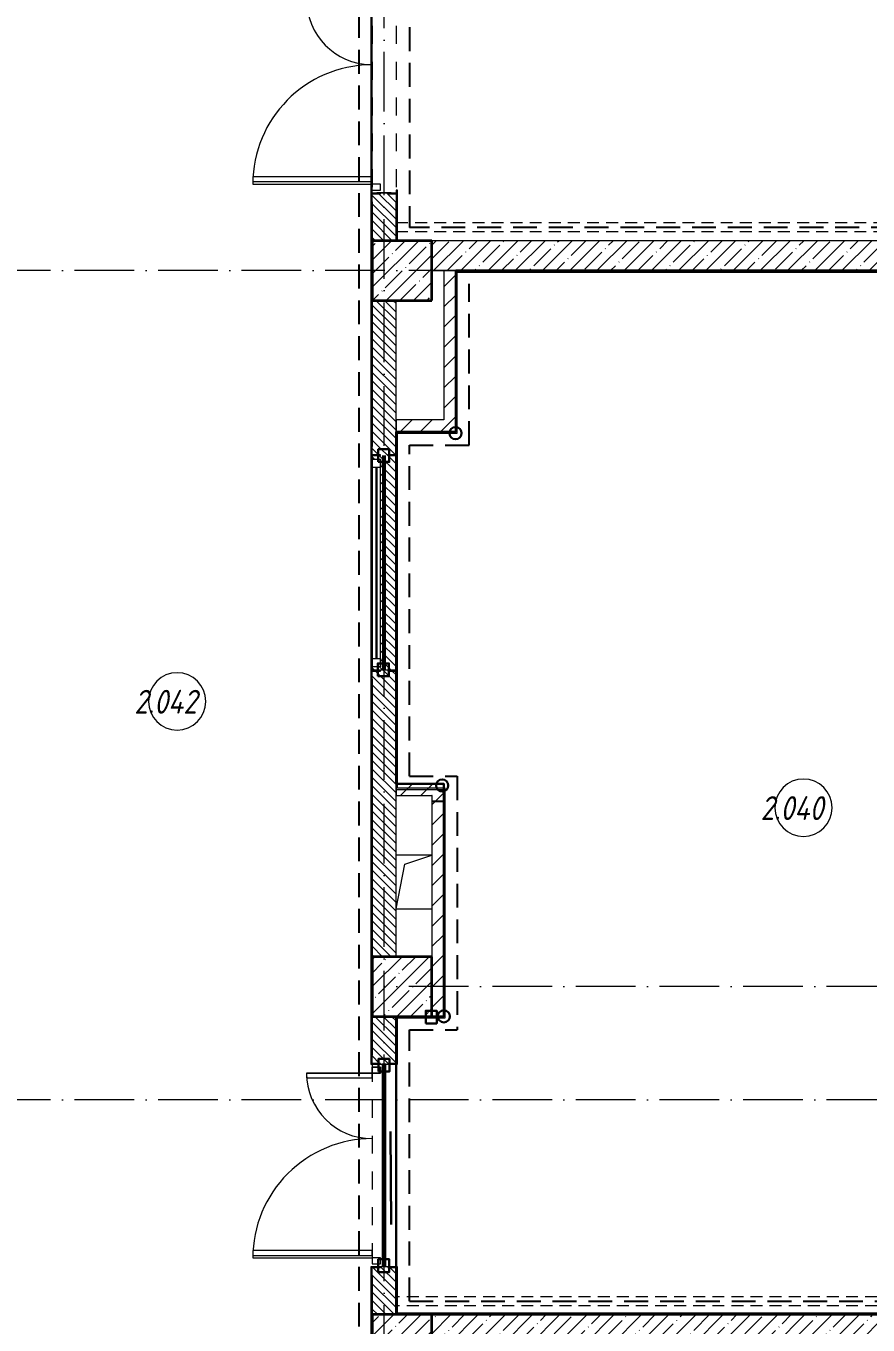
# Model space of a CAD drawing. Header units: millimetres. Extents: x -213536 to 1564669, y -45299 to 942238.
# Drawn here: x 298946 to 306000, y 222128 to 233015 of the extents above; entities that cross this region are included whole.
import ezdxf

# ---------------------------------------------------------------- set-up
doc = ezdxf.new("R2010")
doc.units = ezdxf.units.MM
for name, pattern in [('200_ШТРИХ_ш1п0_6_', [160, 100, -60]), ('50_200_ШТРИХ_1Т_ш5_п1_п1_', [700, 500, -100, 0, -100]), ('Штрих короткий', [300, 150, -150]), ('Штриховая _2 мм - 1 мм_', [300, 200, -100])]:
    doc.linetypes.add(name, pattern=pattern)
for name, color, linetype, lineweight in [('0-1', 7, 'Continuous', 5), ('0-2', 7, 'Continuous', 9), ('2) ПГП 4м', 4, 'Continuous', 30), ('2.1.2) ПГП мини окна 0.9м -', 200, 'Continuous', 53), ('2.2) ПГП двери 2.4 -', 134, 'Continuous', 60), ('3) ЖБ 4м', 3, 'Continuous', 30), ('4) Метл уголки', 6, 'Continuous', 30), ('5) Швы', 2, 'Continuous', 30), ('6) Мини окна 0.4 -', 10, 'Continuous', 30), ('Двери', 7, 'Continuous', 9), ('Каркас_Импост', 7, 'Continuous', 13), ('Каркас_Импост-1', 7, 'Continuous', 9), ('Линии-1', 7, '200_ШТРИХ_ш1п0_6_', 9), ('Марки помещений', 7, 'Continuous', 9), ('Несущие колонны', 7, 'Continuous', 9), ('Несущие колонны-1', 7, 'Continuous', 35), ('Обобщенные модели', 7, 'Continuous', 9), ('Общие ребра', 7, 'Continuous', 9), ('Оси-2', 7, '50_200_ШТРИХ_1Т_ш5_п1_п1_', 9), ('Остекление-1', 7, 'Continuous', 9), ('Перемычка-1', 7, 'Штрих короткий', 9), ('Стены-1', 7, 'Continuous', 13), ('Штриховка разреза-1', 7, 'Continuous', 9), ('Элементы узлов', 7, 'Continuous', 9)]:
    doc.layers.add(name, color=color, linetype=linetype, lineweight=lineweight)
doc.layers.add('СТ-1_1', color=7, linetype='Штриховая _2 мм - 1 мм_', lineweight=90, true_color=0x888888)
doc.layers.get('0-2').off()
doc.styles.add('ISOCPEUR_I_2', font='isocpeui.ttf', dxfattribs={"width": 0.85, "height": 2.3})
pattern_1 = [(45, (0, 0), (-84.85281, 84.85281), [])]
pattern_2 = [(135, (0, 0), (-35.35534, -35.35534), [])]
pattern_3 = [(45, (0, 0), (-114.04925, 114.04925), []), (45, (114.05, 0), (-114.04925, 114.04925), [201.612, -40.322, 3.353, -36.97])]

# ---------------------------------------------------------------- blocks, each defined once
blk = doc.blocks.new('BSC_Колонна _Прямоугольная - 500х500-V22-АИ2_02_План отделки стен 2-го этажа _Часть 2_')
at = {"layer": 'Несущие колонны'}
h = blk.add_hatch(dxfattribs=at)
h.set_pattern_fill('FP_30', color=256, style=0, pattern_type=2)
h.set_pattern_definition([(45, (-95850, -9150), (-114.04925, 114.04925), []), (45, (-95735.95, -9150), (-114.04925, 114.04925), [201.613, -40.323, 3.353, -36.97])])
h.paths.add_polyline_path([(-250, -250), (250, -250), (250, 250), (-250, 250)], flags=0)
at = {"layer": 'Несущие колонны-1'}
for p, q in [((250, 250), (-250, 250)), ((-250, 250), (-250, -250)), ((250, -250), (250, 250)), ((-250, -250), (250, -250))]:
    blk.add_line(p, q, dxfattribs=at)
blk = doc.blocks.new('BSC_Колонна _Прямоугольная - 500х500-V24-АИ2_02_План отделки стен 2-го этажа _Часть 2_')
at = {"layer": 'Несущие колонны'}
h = blk.add_hatch(dxfattribs=at)
h.set_pattern_fill('FP_32', color=256, style=0, pattern_type=2)
h.set_pattern_definition([(45, (-95850, -18150), (-114.04925, 114.04925), []), (45, (-95735.95, -18150), (-114.04925, 114.04925), [201.613, -40.323, 3.353, -36.97])])
h.paths.add_polyline_path([(-250, -250), (250, -250), (250, 250), (-250, 250)], flags=0)
at = {"layer": 'Несущие колонны-1'}
for p, q in [((250, 250), (-250, 250)), ((-250, 250), (-250, -250)), ((250, -250), (250, 250)), ((-250, -250), (250, -250))]:
    blk.add_line(p, q, dxfattribs=at)
blk = doc.blocks.new('BSC_Колонна _Прямоугольная - 500х500-V75-АИ2_02_План отделки стен 2-го этажа _Часть 2_')
at = {"layer": 'Несущие колонны'}
h = blk.add_hatch(dxfattribs=at)
h.set_pattern_fill('FP_85', color=256, style=0, pattern_type=2)
h.set_pattern_definition([(45, (-95850, -12150), (-114.04925, 114.04925), []), (45, (-95735.95, -12150), (-114.04925, 114.04925), [201.613, -40.323, 3.353, -36.97])])
h.paths.add_polyline_path([(-250, -250), (250, -250), (250, 250), (-250, 250)], flags=0)
at = {"layer": 'Несущие колонны-1'}
for p, q in [((250, 250), (-250, 250)), ((-250, 250), (-250, -250)), ((250, -250), (250, 250)), ((-250, -250), (250, -250))]:
    blk.add_line(p, q, dxfattribs=at)
blk = doc.blocks.new('Проем_Дверь_Прямоугольный - 1700х2400h_дверные проемы-28448549-АИ2_02_План отделки стен 2-го этажа _Часть 2_')
at = {"layer": 'Перемычка-1'}
for p, q in [((850, 100), (-850, 100)), ((850, -100), (-850, -100))]:
    blk.add_line(p, q, dxfattribs=at)
blk = doc.blocks.new('120_Окно_СКБ_1Ст - 120_Окно_СКБ_1Ст_классы 1800x800_E30-28444839-АИ2_02_План отделки стен 2-го этажа _Часть 2_')
at = {"layer": 'Каркас_Импост'}
for p, q in [((-870, 30), (-870, 100)), ((-870, 100), (-800, 100)), ((-800, 30), (-870, 30)), ((-800, 100), (-800, 30)), ((800, 30), (800, 100)), ((800, 100), (870, 100)), ((870, 30), (800, 30)), ((870, 100), (870, 30))]:
    blk.add_line(p, q, dxfattribs=at)
at = {"layer": 'Каркас_Импост-1'}
for p, q in [((870, 100), (-870, 100)), ((-870, 30), (870, 30))]:
    blk.add_line(p, q, dxfattribs=at)
at = {"layer": 'Остекление-1'}
for p, q in [((800, 70), (-800, 70)), ((800, 60), (-800, 60))]:
    blk.add_line(p, q, dxfattribs=at)
blk = doc.blocks.new('Дверь_Витражная_СКБ_2Ст2 - ДВВ_ДАО_СОШ_Классы-V176-АИ2_02_План отделки стен 2-го этажа _Часть 2_')
at = {"layer": 'Двери'}
for p, q in [((-775, 1035), (-775, 35)), ((775, 585), (775, 35))]:
    blk.add_line(p, q, dxfattribs=at)
for centre, radius, start, end in [((-775, 35), 1000, 360, 90), ((775, 35), 550, 90, 180)]:
    blk.add_arc(centre, radius, start, end, dxfattribs=at)
at = {"layer": 'Элементы узлов'}
for p, q in [((-713, 1035), (-753, 1035)), ((-753, 1035), (-753, 35)), ((-713, 35), (-713, 1035)), ((775, 585), (735, 585)), ((735, 585), (735, 35)), ((775, 35), (775, 585)), ((-825, 35), (-825, -35)), ((-775, 35), (-825, 35)), ((-775, 35), (-825, 35)), ((-825, 35), (-825, -35)), ((-775, -35), (-775, 35)), ((-775, -35), (-775, 35)), ((-753, 35), (-713, 35)), ((735, 35), (775, 35)), ((775, -35), (775, 35)), ((775, 35), (825, 35)), ((775, 35), (775, -35)), ((825, 35), (775, 35)), ((825, 35), (825, -35)), ((825, -35), (825, 35)), ((-825, -35), (-775, -35)), ((-825, -35), (-775, -35)), ((825, -35), (775, -35)), ((775, -35), (825, -35))]:
    blk.add_line(p, q, dxfattribs=at)
blk = doc.blocks.new('Дверь_Витражная_СКБ_2Ст2 - ДВВ_ДАО_СОШ_Классы-26508392-АИ2_02_План отделки стен 2-го этажа _Часть 2_')
at = {"layer": 'Двери'}
for p, q in [((-775, 1035), (-775, 47)), ((775, 585), (775, 47))]:
    blk.add_line(p, q, dxfattribs=at)
for centre, radius, start, end in [((-775, 35), 1000, 0.6895, 90), ((775, 35), 550, 90, 178.7435)]:
    blk.add_arc(centre, radius, start, end, dxfattribs=at)
at = {"layer": 'Элементы узлов'}
for p, q in [((-713, 1035), (-753, 1035)), ((-753, 1035), (-753, 47)), ((-713, 47), (-713, 1035)), ((775, 585), (735, 585)), ((735, 585), (735, 47)), ((775, 47), (775, 585)), ((-825, 35), (-825, -35)), ((-825, 35), (-825, -35)), ((-775, -35), (-775, 35)), ((-775, -35), (-775, 35)), ((775, -35), (775, 35)), ((775, 35), (775, -35)), ((825, 35), (825, -35)), ((825, -35), (825, 35)), ((-825, -35), (-775, -35)), ((-825, -35), (-775, -35)), ((825, -35), (775, -35)), ((775, -35), (825, -35))]:
    blk.add_line(p, q, dxfattribs=at)
blk = doc.blocks.new('Фахверк_СКБ_Уголок - 200_3960-28268576-АИ2_02_План отделки стен 2-го этажа _Часть 2_')
at = {"layer": 'Обобщенные модели'}
for p, q in [((200, 156), (125, 156)), ((125, 156), (125, 81)), ((131, 81), (131, 150)), ((131, 150), (200, 150)), ((200, 150), (200, 156)), ((125, 81), (131, 81)), ((131, 19), (125, 19)), ((125, 19), (125, -56)), ((131, -50), (131, 19)), ((125, -56), (200, -56)), ((200, -50), (131, -50)), ((200, -56), (200, -50))]:
    blk.add_line(p, q, dxfattribs=at)
blk = doc.blocks.new('154_Стойка_СКБ_Уголок - СМ-2480_200-28346303-АИ2_02_План отделки стен 2-го этажа _Часть 2_')
at = {"layer": 'Обобщенные модели'}
for p, q in [((125, 156), (125, 81)), ((200, 156), (125, 156)), ((131, 81), (131, 150)), ((131, 150), (200, 150)), ((200, 150), (200, 156)), ((125, 81), (131, 81)), ((131, 19), (125, 19)), ((125, 19), (125, -56)), ((131, -50), (131, 19)), ((125, -56), (200, -56)), ((200, -50), (131, -50)), ((200, -56), (200, -50))]:
    blk.add_line(p, q, dxfattribs=at)
blk = doc.blocks.new('Стойка_Влож_Полоса боковая - Полоса-28213942-АИ2_02_План отделки стен 2-го этажа _Часть 2_')
at = {"layer": 'Обобщенные модели'}
for p, q in [((-5, 60), (0, 60)), ((-5, -60), (-5, 60)), ((0, 31), (0, -31)), ((0, -60), (-5, -60))]:
    blk.add_line(p, q, dxfattribs=at)
blk = doc.blocks.new('AR_Отверстие прямоугольное _в плите_ - AR_Отверстие прямоугольное _в плите_-30552603-АИ2_02_План отделки стен 2-го этажа _Часть 2_')
at = {"layer": 'Обобщенные модели'}
for p, q in [((150, 225), (-150, 225)), ((-75, 150), (150, 225)), ((-150, -225), (-75, 150)), ((-150, -225), (150, -225))]:
    blk.add_line(p, q, dxfattribs=at)
blk = doc.blocks.new('154_Фахверк_СКБ_Швеллер - Тип_100_3960_зеркало-36793856-АИ2_02_План отделки стен 2-го этажа _Часть 2_')
at = {"layer": 'Обобщенные модели'}
for p, q in [((175, 50), (125, 50)), ((125, 50), (125, -50)), ((128, 47), (175, 47)), ((128, -47), (128, 47)), ((175, 47), (175, 50)), ((125, -50), (175, -50)), ((175, -47), (128, -47)), ((175, -50), (175, -47))]:
    blk.add_line(p, q, dxfattribs=at)
blk = doc.blocks.new('0125-Р-ОО-Ш2-АР-о_23_10_2024_rvt-1-АИ2_02_План отделки стен 2-го этажа _Часть 2_')
at = {"layer": 'Штриховка разреза-1'}
h = blk.add_hatch(dxfattribs=at)
h.set_pattern_fill('FP_2', color=256, style=0, pattern_type=2)
h.set_pattern_definition(pattern_2)
h.paths.add_polyline_path([(95640, 18400), (95800, 18400), (95800, 18794), (95731, 18794), (95731, 18800), (95669, 18800), (95669, 18794), (95600, 18794), (95600, 18400)], flags=0)
h.paths.add_polyline_path([(95669, 20500), (95731, 20500), (95731, 20506), (95800, 20506), (95800, 20900), (95600, 20900), (95600, 20506), (95669, 20506)], flags=0)
h = blk.add_hatch(dxfattribs=at)
h.set_pattern_fill('FP_1', color=256, style=0, pattern_type=2)
h.set_pattern_definition(pattern_3)
h.paths.add_polyline_path([(103100, 18150), (103100, 18400), (96100, 18400), (96100, 18150), (102202, 18150)], flags=0)
h = blk.add_hatch(dxfattribs=at)
h.set_pattern_fill('FP_3', color=256, style=0, pattern_type=2)
h.set_pattern_definition(pattern_1)
h.paths.add_polyline_path([(96300, 16900), (96300, 18150), (96200, 18150), (96200, 16900)], flags=0)
h = blk.add_hatch(dxfattribs=at)
h.set_pattern_fill('FP_2', color=256, style=0, pattern_type=2)
h.set_pattern_definition(pattern_2)
h.paths.add_polyline_path([(95800, 12400), (95800, 14794), (95731, 14794), (95731, 14800), (95669, 14800), (95669, 14794), (95600, 14794), (95600, 12400)], flags=0)
h.paths.add_polyline_path([(95760, 14800), (95800, 14800), (95800, 16600), (95731, 16600), (95731, 16606), (95800, 16606), (95800, 17900), (95600, 17900), (95600, 16606), (95669, 16606), (95669, 16600), (95600, 16600), (95600, 16570), (95670, 16570), (95670, 14830), (95600, 14830), (95600, 14800), (95640, 14800), (95640, 14805), (95760, 14805)], flags=0)
h = blk.add_hatch(dxfattribs=at)
h.set_pattern_fill('FP_3', color=256, style=0, pattern_type=2)
h.set_pattern_definition(pattern_1)
h.paths.add_polyline_path([(95800, 16800), (96300, 16800), (96300, 16900), (95800, 16900)], flags=0)
h = blk.add_hatch(dxfattribs=at)
h.set_pattern_fill('FP_3', color=256, style=0, pattern_type=2)
h.set_pattern_definition(pattern_1)
h.paths.add_polyline_path([(96197, 13750), (96200, 13750), (96200, 13850), (95800, 13850), (95800, 13750), (96103, 13750)], flags=0)
h = blk.add_hatch(dxfattribs=at)
h.set_pattern_fill('FP_3', color=256, style=0, pattern_type=2)
h.set_pattern_definition(pattern_1)
h.paths.add_polyline_path([(96200, 11900), (96200, 13700), (96100, 13700), (96100, 11900)], flags=0)
h.paths.add_polyline_path([(96197, 13703), (96197, 13750), (96103, 13750), (96103, 13703)], flags=0)
h = blk.add_hatch(dxfattribs=at)
h.set_pattern_fill('FP_2', color=256, style=0, pattern_type=2)
h.set_pattern_definition(pattern_2)
h.paths.add_polyline_path([(95600, 9400), (95800, 9400), (95800, 9794), (95731, 9794), (95731, 9800), (95669, 9800), (95669, 9794), (95600, 9794), (95600, 9725)], flags=0)
h.paths.add_polyline_path([(95669, 11500), (95731, 11500), (95731, 11506), (95800, 11506), (95800, 11900), (95600, 11900), (95600, 11506), (95669, 11506)], flags=0)
h = blk.add_hatch(dxfattribs=at)
h.set_pattern_fill('FP_1', color=256, style=0, pattern_type=2)
h.set_pattern_definition(pattern_3)
h.paths.add_polyline_path([(103100, 9150), (103100, 9400), (96100, 9400), (96100, 9150), (102202, 9150)], flags=0)
at = {"layer": 'Линии-1'}
for p, q in [((103100, 18550), (95812, 18550)), ((103100, 18475), (95812, 18475)), ((103350, 9550), (95812, 9550)), ((103350, 9475), (95812, 9475))]:
    blk.add_line(p, q, dxfattribs=at)
at = {"layer": 'Стены-1'}
for p, q in [((95600, 18725), (95600, 18400)), ((95800, 18400), (95800, 18725)), ((103100, 18400), (96100, 18400)), ((96100, 18150), (103100, 18150)), ((96200, 18150), (96200, 16900)), ((96300, 18150), (96200, 18150)), ((96300, 16900), (96300, 18150)), ((95600, 17900), (95600, 16675)), ((95800, 16675), (95800, 17900)), ((96200, 16900), (95800, 16900)), ((95800, 16900), (95800, 16800)), ((96300, 16800), (96300, 16900)), ((95800, 16800), (96300, 16800)), ((95600, 16600), (95600, 16570)), ((95800, 14800), (95800, 16600)), ((95600, 14830), (95600, 14800)), ((95600, 14725), (95600, 12400)), ((95800, 12400), (95800, 14725)), ((96200, 13850), (95800, 13850)), ((95800, 13850), (95800, 13750)), ((96200, 13750), (96200, 13850)), ((95800, 13750), (96100, 13750)), ((96100, 13700), (96100, 12400)), ((96200, 11900), (96200, 13700)), ((95600, 11900), (95600, 11575)), ((95800, 11575), (95800, 11900)), ((96100, 11900), (96200, 11900)), ((95669, 11500), (95731, 11500)), ((95600, 9725), (95600, 9400)), ((95800, 9400), (95800, 9725)), ((103100, 9400), (96100, 9400))]:
    blk.add_line(p, q, dxfattribs=at)
at = {"layer": '0-2'}
for name, p, rotation in [('Дверь_Витражная_СКБ_2Ст2 - ДВВ_ДАО_СОШ_Классы-26508392-АИ2_02_План отделки стен 2-го этажа _Часть 2_', (95635, 19650), 89.9999999999978), ('Проем_Дверь_Прямоугольный - 1700х2400h_дверные проемы-28448549-АИ2_02_План отделки стен 2-го этажа _Часть 2_', (95700, 19650), 89.9999999999999), ('154_Стойка_СКБ_Уголок - СМ-2480_200-28346303-АИ2_02_План отделки стен 2-го этажа _Часть 2_', (95650, 18925), 269.9999999999999), ('Стойка_Влож_Полоса боковая - Полоса-28213942-АИ2_02_План отделки стен 2-го этажа _Часть 2_', (95700, 18800), 269.9999999999999), ('Фахверк_СКБ_Уголок - 200_3960-28268576-АИ2_02_План отделки стен 2-го этажа _Часть 2_', (95750, 16475), 89.9999999999999), ('120_Окно_СКБ_1Ст - 120_Окно_СКБ_1Ст_классы 1800x800_E30-28444839-АИ2_02_План отделки стен 2-го этажа _Часть 2_', (95700, 15700), 89.9999999999999), ('154_Стойка_СКБ_Уголок - СМ-2480_200-28346303-АИ2_02_План отделки стен 2-го этажа _Часть 2_', (95650, 14925), 269.9999999999999), ('Стойка_Влож_Полоса боковая - Полоса-28213942-АИ2_02_План отделки стен 2-го этажа _Часть 2_', (95700, 14800), 269.9999999999999), ('154_Фахверк_СКБ_Швеллер - Тип_100_3960_зеркало-36793856-АИ2_02_План отделки стен 2-го этажа _Часть 2_', (96150, 13575), 90), ('Фахверк_СКБ_Уголок - 200_3960-28268576-АИ2_02_План отделки стен 2-го этажа _Часть 2_', (95750, 11375), 89.9999999999999), ('Дверь_Витражная_СКБ_2Ст2 - ДВВ_ДАО_СОШ_Классы-V176-АИ2_02_План отделки стен 2-го этажа _Часть 2_', (95635, 10650), 89.9999999999978), ('Проем_Дверь_Прямоугольный - 1700х2400h_дверные проемы-28448549-АИ2_02_План отделки стен 2-го этажа _Часть 2_', (95700, 10650), 89.9999999999999), ('154_Стойка_СКБ_Уголок - СМ-2480_200-28346303-АИ2_02_План отделки стен 2-го этажа _Часть 2_', (95650, 9925), 269.9999999999999), ('Стойка_Влож_Полоса боковая - Полоса-28213942-АИ2_02_План отделки стен 2-го этажа _Часть 2_', (95700, 9800), 269.9999999999999)]:
    blk.add_blockref(name, p, dxfattribs=dict(at, rotation=rotation))
for name, p in [('BSC_Колонна _Прямоугольная - 500х500-V24-АИ2_02_План отделки стен 2-го этажа _Часть 2_', (95850, 18150)), ('AR_Отверстие прямоугольное _в плите_ - AR_Отверстие прямоугольное _в плите_-30552603-АИ2_02_План отделки стен 2-го этажа _Часть 2_', (95950, 13025)), ('BSC_Колонна _Прямоугольная - 500х500-V75-АИ2_02_План отделки стен 2-го этажа _Часть 2_', (95850, 12150)), ('BSC_Колонна _Прямоугольная - 500х500-V22-АИ2_02_План отделки стен 2-го этажа _Часть 2_', (95850, 9150))]:
    blk.add_blockref(name, p, dxfattribs=at)
blk = doc.blocks.new('AI_Марка_Помещение_х1__Общий_E___ISO-2_1K_ - Номер-16210215-АИ2_02_План отделки стен 2-го этажа _Часть 2_')
at = {"layer": 'Марки помещений'}
for start, end in [(360, 180), (180, 360)]:
    blk.add_arc((0.04, 0.31), 2.4, start, end, dxfattribs=at)
blk = doc.blocks.new('Оси1')
at = {"layer": 'Оси-2'}
for p, q in [((301945.6, 210594.5), (301945.6, 264395.4)), ((312453.9, 230965.2), (276650.9, 230965.2)), ((312453.9, 224965.2), (301945.6, 224965.2)), ((312453.9, 224015.2), (203926.8, 224015.2))]:
    blk.add_line(p, q, dxfattribs=at)

msp = doc.modelspace()

# ---------------------------------------------------------------- linework, layer by layer
at = {"layer": '2) ПГП 4м'}
for points in [[(302045.6, 229615.2), (302545.6, 229615.2), (302545.6, 230965.2)], [(302045.6, 226665.2), (302045.6, 229615.2)], [(302345.6, 224715.2), (302445.6, 224715.2), (302445.6, 226665.2), (302045.6, 226665.2)], [(302045.6, 222609.2), (302045.6, 224715.2)], [(302045.6, 222215.2), (302045.6, 222609.2)]]:
    msp.add_lwpolyline(points, dxfattribs=at)
at = {"layer": '2.1.2) ПГП мини окна 0.9м -'}
msp.add_lwpolyline([(301945.6, 227615.2), (301945.6, 229415.1)], dxfattribs=at)
at = {"layer": '2.2) ПГП двери 2.4 -'}
msp.add_lwpolyline([(301945.6, 222615.2), (301945.6, 224321.2)], dxfattribs=at)
at = {"layer": '3) ЖБ 4м'}
for points in [[(302545.6, 230965.2), (309345.6, 230965.2)], [(302045.6, 222215.2), (309595.6, 222215.2)]]:
    msp.add_lwpolyline(points, dxfattribs=at)
at = {"layer": '4) Метл уголки'}
for centre in [(302543.7, 229602.5), (302432.4, 226649.4), (302445.6, 224715.2)]:
    msp.add_circle(centre, 50.9, dxfattribs=at)
at = {"layer": '5) Швы'}
for points in [[(301897, 229361.6), (301989.5, 229361.6), (301989.5, 229468), (301897, 229468)], [(301893.1, 227566.8), (301985.5, 227566.8), (301985.5, 227673.2), (301893.1, 227673.2)], [(302294.1, 224656.1), (302386.5, 224656.1), (302386.5, 224762.5), (302294.1, 224762.5)], [(301897.7, 224252.6), (301990.1, 224252.6), (301990.1, 224359.1), (301897.7, 224359.1)], [(301896.4, 222572.7), (301988.9, 222572.7), (301988.9, 222679.1), (301896.4, 222679.1)]]:
    msp.add_lwpolyline(points, close=True, dxfattribs=at)
at = {"layer": '6) Мини окна 0.4 -'}
msp.add_lwpolyline([(302004.2, 222972), (301998.7, 223750.6)], dxfattribs=at)
at = {"layer": 'Общие ребра'}
msp.add_line((302557.6, 230953.2), (302545.6, 230953.2), dxfattribs=at)
at = {"layer": 'СТ-1_1', "lineweight": 25}
for p, q in [((301733.6, 239415.2), (301733.6, 213327.2)), ((302157.6, 233605.2), (302157.6, 231327.2)), ((309225.6, 231327.2), (302157.6, 231327.2)), ((302657.6, 229503.2), (302657.6, 230853.2)), ((302157.6, 229503.2), (302657.6, 229503.2)), ((302157.6, 226727.2), (302157.6, 229503.2)), ((302157.6, 226727.2), (302557.6, 226727.2)), ((302557.6, 226727.2), (302557.6, 224603.2)), ((302157.6, 224603.2), (302557.6, 224603.2)), ((302157.6, 222327.2), (302157.6, 224603.2)), ((302157.6, 222327.2), (309483.6, 222327.2))]:
    msp.add_line(p, q, dxfattribs=at)
at = {"layer": 'Стены-1'}
for p, q in [((301833.6, 239415.2), (301833.6, 224315.2)), ((301845.6, 231615.2), (301845.6, 233315.2)), ((302045.6, 231640.2), (302045.6, 231615.2)), ((302057.6, 231640.2), (302045.6, 231640.2)), ((302057.6, 231227.2), (302057.6, 231640.2)), ((301845.6, 231215.2), (301845.6, 231540.2)), ((302045.6, 231540.2), (302045.6, 231215.2)), ((309333.6, 230965.2), (302545.6, 230965.2)), ((302545.6, 230965.2), (302545.6, 229615.2)), ((302557.6, 230953.2), (309333.6, 230953.2)), ((302557.6, 229603.2), (302557.6, 230953.2)), ((301845.6, 229490.2), (301845.6, 230715.2)), ((302545.6, 229615.2), (302045.6, 229615.2)), ((302045.6, 229615.2), (302045.6, 229490.2)), ((302057.6, 229603.2), (302557.6, 229603.2)), ((302057.6, 226627.2), (302057.6, 229603.2)), ((301845.6, 229385.2), (301845.6, 229415.2)), ((302045.6, 229415.2), (302045.6, 227615.2)), ((301845.6, 227615.2), (301845.6, 227645.2)), ((301845.6, 225215.2), (301845.6, 227540.2)), ((302045.6, 227540.2), (302045.6, 226615.2)), ((302045.6, 226615.2), (302445.6, 226615.2)), ((302457.6, 226627.2), (302057.6, 226627.2)), ((302445.6, 226615.2), (302445.6, 226565.2)), ((302457.6, 224703.2), (302457.6, 226627.2)), ((302445.6, 226515.2), (302445.6, 224715.2)), ((301845.6, 224390.2), (301845.6, 224715.2)), ((302045.6, 224715.2), (302045.6, 224390.2)), ((302445.6, 224715.2), (302345.6, 224715.2)), ((302057.6, 224703.2), (302457.6, 224703.2)), ((302057.6, 224315.2), (302057.6, 224703.2)), ((301833.6, 224315.2), (301839.6, 224315.2)), ((302051.6, 224315.2), (302057.6, 224315.2)), ((301833.6, 222615.2), (301833.6, 213225.2)), ((301839.6, 222615.2), (301833.6, 222615.2)), ((301845.6, 222215.2), (301845.6, 222540.2)), ((302045.6, 222540.2), (302045.6, 222215.2)), ((302057.6, 222615.2), (302051.6, 222615.2)), ((302057.6, 222227.2), (302057.6, 222615.2)), ((309583.6, 222227.2), (302057.6, 222227.2)), ((302345.6, 222215.2), (309345.6, 222215.2))]:
    msp.add_line(p, q, dxfattribs=at)

# ---------------------------------------------------------------- block references
at = {"color": 2, "lineweight": 30}
msp.add_blockref('Оси1', (0, 0), dxfattribs=at)
at = {"layer": '0-1'}
msp.add_blockref('0125-Р-ОО-Ш2-АР-о_23_10_2024_rvt-1-АИ2_02_План отделки стен 2-го этажа _Часть 2_', (206245.6, 212815.2), dxfattribs=at)
at = {"layer": 'Марки помещений', "xscale": 99.99999999999993, "yscale": 99.99999999999993, "zscale": 99.99999999999993}
for p in [(300207.9, 227324), (305454.9, 226432.8)]:
    msp.add_blockref('AI_Марка_Помещение_х1__Общий_E___ISO-2_1K_ - Номер-16210215-АИ2_02_План отделки стен 2-го этажа _Часть 2_', p, dxfattribs=at)

# ---------------------------------------------------------------- texts
at = {"layer": 'Марки помещений', "char_height": 200, "width": 817.721, "attachment_point": 1, "style": 'ISOCPEUR_I_2'}
for s, insert in [('2.042', (299852.3, 227451.9)), ('2.040', (305099.3, 226560.6))]:
    msp.add_mtext(s, dxfattribs=dict(at, insert=insert))

doc.saveas('drawing.dxf')
